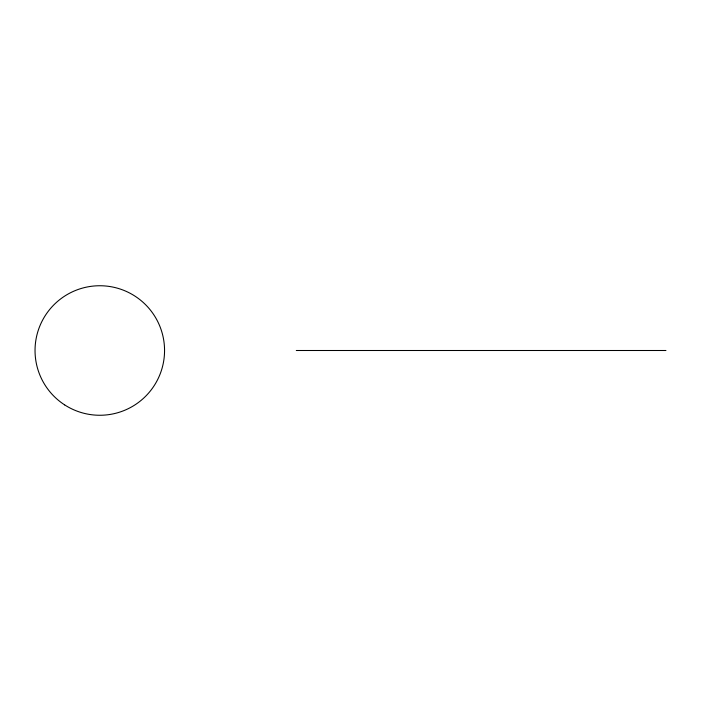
<?xml version="1.0" encoding="UTF-8"?>
<svg xmlns="http://www.w3.org/2000/svg" width="701" height="701" viewBox="0 0 701 701"><rect width="100%" height="100%" fill="white"/><g stroke="black" fill="none" stroke-linecap="round" stroke-linejoin="round"><path stroke-width="1.05" d="M296.295 350.5L665.95 350.5M64.632 404.88A64.755 64.755 0 0 0 164.472 353.76A64.755 64.755 0 0 0 70.284 292.86A64.755 64.755 0 0 0 64.632 404.88"/></g></svg>
